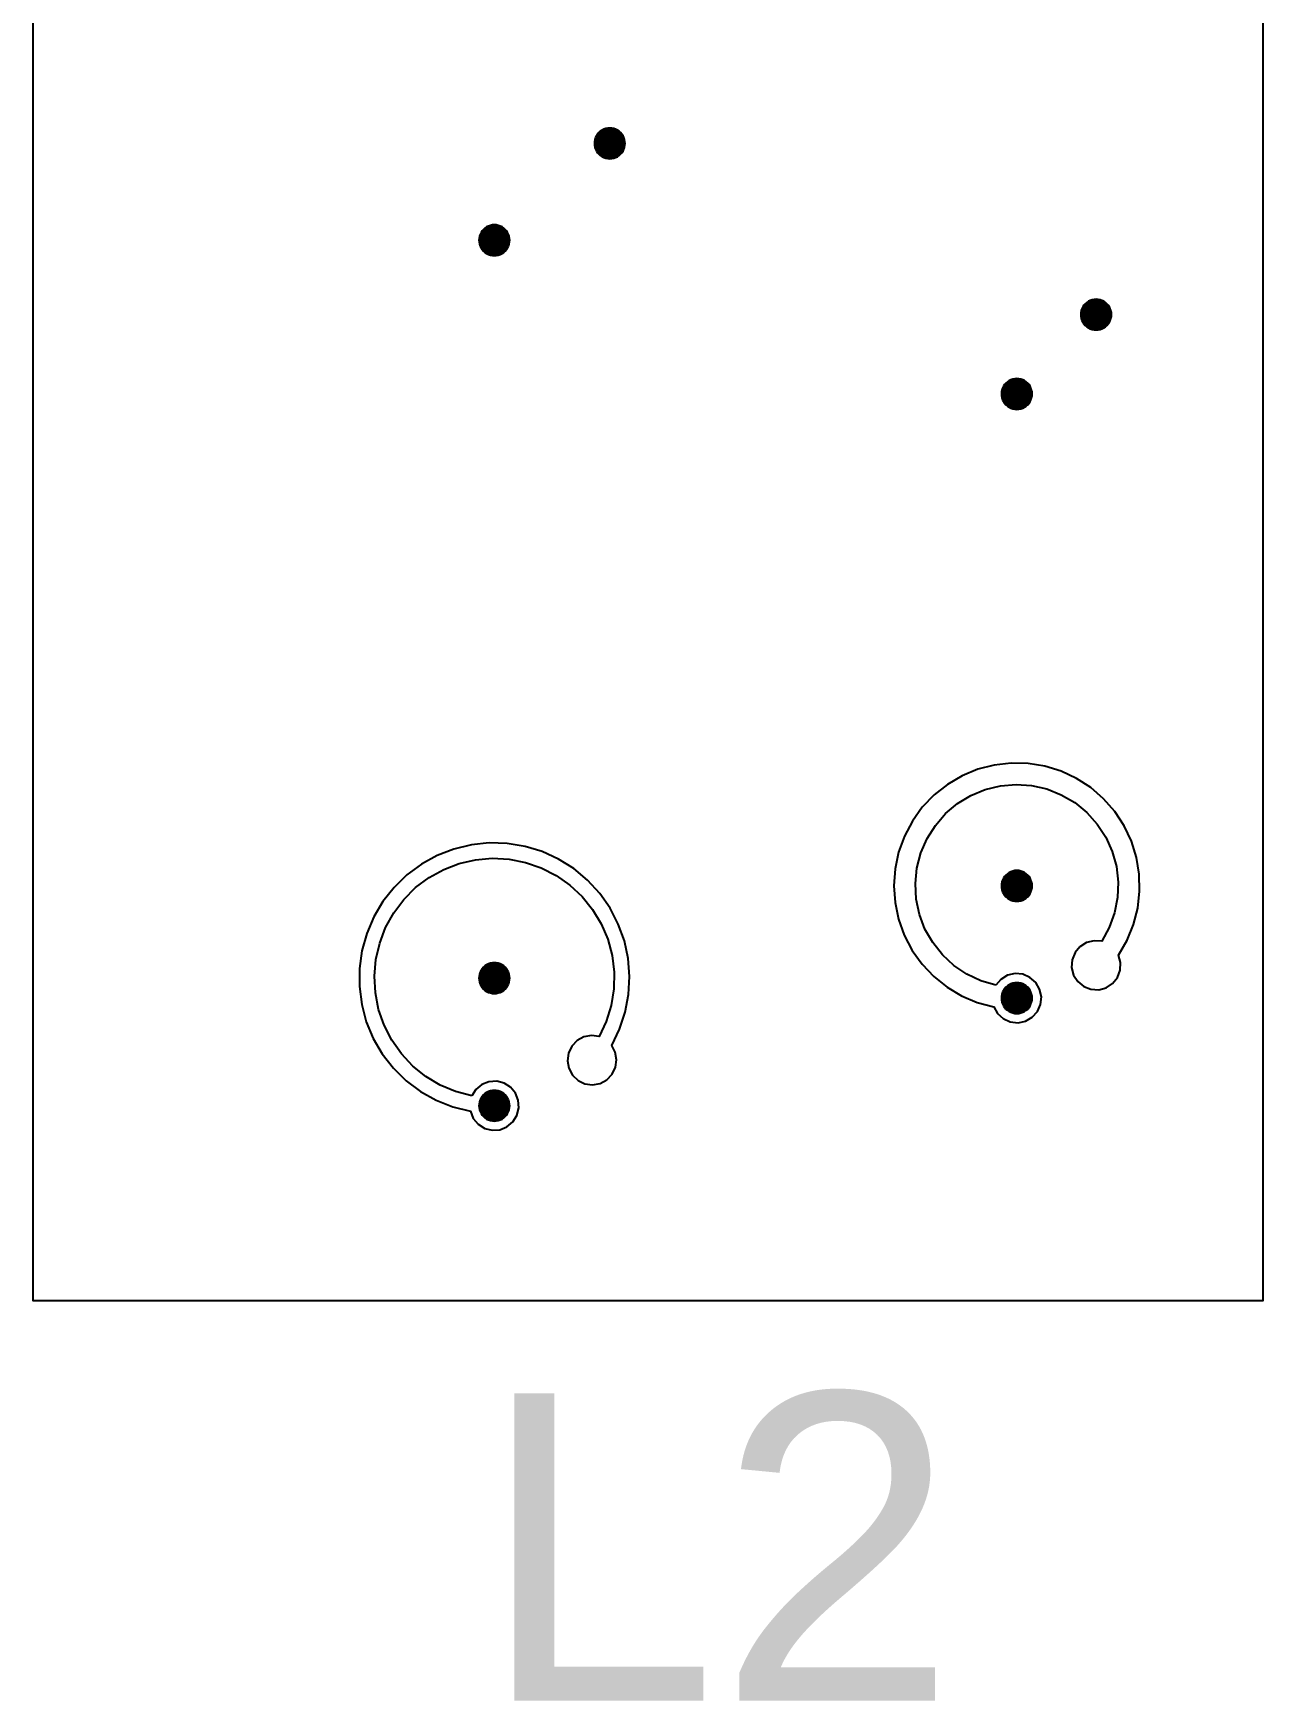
# Model space of a CAD drawing. Extents: x -2 to 177, y -6 to 16.
# Drawn here: x 53 to 57, y -5.8 to -0.38 of the extents above; entities that cross this region are included whole.
import ezdxf

# ---------------------------------------------------------------- set-up
doc = ezdxf.new("R2010")
doc.units = 0
doc.layers.get('0').update_dxf_attribs({"color": 255, "linetype": 'continuous'})
for name, color, linetype in [('L2', 103, 'continuous'), ('Outline', 1, 'continuous'), ('V3', 115, 'continuous')]:
    doc.layers.add(name, color=color, linetype=linetype)
doc.styles.get("Standard").update_dxf_attribs({"font": 'ARIAL.TTF'})

msp = doc.modelspace()

# ---------------------------------------------------------------- linework, layer by layer
at = {"layer": 'L2'}
for points in [[(54.9254, -0.735), (54.9249, -0.7285), (54.9237, -0.7221), (54.9216, -0.7159), (54.9187, -0.71), (54.915, -0.7046), (54.9107, -0.6997), (54.9058, -0.6954), (54.9004, -0.6917), (54.8945, -0.6888), (54.8883, -0.6867), (54.8819, -0.6855), (54.8754, -0.685), (54.8688, -0.6855), (54.8624, -0.6867), (54.8562, -0.6888), (54.8504, -0.6917), (54.8449, -0.6954), (54.84, -0.6997), (54.8357, -0.7046), (54.8321, -0.71), (54.8292, -0.7159), (54.8271, -0.7221), (54.8258, -0.7285), (54.8254, -0.735), (54.8258, -0.7416), (54.8271, -0.748), (54.8292, -0.7542), (54.8321, -0.76), (54.8357, -0.7655), (54.84, -0.7704), (54.8449, -0.7747), (54.8504, -0.7783), (54.8562, -0.7812), (54.8624, -0.7833), (54.8688, -0.7846), (54.8754, -0.785), (54.8819, -0.7846), (54.8883, -0.7833), (54.8945, -0.7812), (54.9004, -0.7783), (54.9058, -0.7747), (54.9107, -0.7704), (54.915, -0.7655), (54.9187, -0.76), (54.9216, -0.7542), (54.9237, -0.748), (54.9249, -0.7416), (54.9254, -0.735)], [(54.55, -1.05), (54.5496, -1.0435), (54.5483, -1.0371), (54.5462, -1.0309), (54.5433, -1.025), (54.5397, -1.0196), (54.5354, -1.0146), (54.5304, -1.0103), (54.525, -1.0067), (54.5191, -1.0038), (54.5129, -1.0017), (54.5065, -1.0004), (54.5, -1), (54.4935, -1.0004), (54.4871, -1.0017), (54.4809, -1.0038), (54.475, -1.0067), (54.4696, -1.0103), (54.4646, -1.0146), (54.4603, -1.0196), (54.4567, -1.025), (54.4538, -1.0309), (54.4517, -1.0371), (54.4504, -1.0435), (54.45, -1.05), (54.4504, -1.0565), (54.4517, -1.0629), (54.4538, -1.0691), (54.4567, -1.075), (54.4603, -1.0804), (54.4646, -1.0854), (54.4696, -1.0897), (54.475, -1.0933), (54.4809, -1.0962), (54.4871, -1.0983), (54.4935, -1.0996), (54.5, -1.1), (54.5065, -1.0996), (54.5129, -1.0983), (54.5191, -1.0962), (54.525, -1.0933), (54.5304, -1.0897), (54.5354, -1.0854), (54.5397, -1.0804), (54.5433, -1.075), (54.5462, -1.0691), (54.5483, -1.0629), (54.5496, -1.0565), (54.55, -1.05)], [(56.5081, -1.2919), (56.5077, -1.2854), (56.5064, -1.279), (56.5043, -1.2728), (56.5014, -1.2669), (56.4978, -1.2615), (56.4934, -1.2566), (56.4885, -1.2522), (56.4831, -1.2486), (56.4772, -1.2457), (56.471, -1.2436), (56.4646, -1.2423), (56.4581, -1.2419), (56.4516, -1.2423), (56.4452, -1.2436), (56.439, -1.2457), (56.4331, -1.2486), (56.4277, -1.2522), (56.4227, -1.2566), (56.4184, -1.2615), (56.4148, -1.2669), (56.4119, -1.2728), (56.4098, -1.279), (56.4085, -1.2854), (56.4081, -1.2919), (56.4085, -1.2984), (56.4098, -1.3048), (56.4119, -1.311), (56.4148, -1.3169), (56.4184, -1.3223), (56.4227, -1.3273), (56.4277, -1.3316), (56.4331, -1.3352), (56.439, -1.3381), (56.4452, -1.3402), (56.4516, -1.3415), (56.4581, -1.3419), (56.4646, -1.3415), (56.471, -1.3402), (56.4772, -1.3381), (56.4831, -1.3352), (56.4885, -1.3316), (56.4934, -1.3273), (56.4978, -1.3223), (56.5014, -1.3169), (56.5043, -1.311), (56.5064, -1.3048), (56.5077, -1.2984), (56.5081, -1.2919)], [(56.25, -1.55), (56.2496, -1.5435), (56.2483, -1.5371), (56.2462, -1.5309), (56.2433, -1.525), (56.2397, -1.5196), (56.2354, -1.5146), (56.2304, -1.5103), (56.225, -1.5067), (56.2191, -1.5038), (56.2129, -1.5017), (56.2065, -1.5004), (56.2, -1.5), (56.1935, -1.5004), (56.1871, -1.5017), (56.1809, -1.5038), (56.175, -1.5067), (56.1696, -1.5103), (56.1646, -1.5146), (56.1603, -1.5196), (56.1567, -1.525), (56.1538, -1.5309), (56.1517, -1.5371), (56.1504, -1.5435), (56.15, -1.55), (56.1504, -1.5565), (56.1517, -1.5629), (56.1538, -1.5691), (56.1567, -1.575), (56.1603, -1.5804), (56.1646, -1.5854), (56.1696, -1.5897), (56.175, -1.5933), (56.1809, -1.5962), (56.1871, -1.5983), (56.1935, -1.5996), (56.2, -1.6), (56.2065, -1.5996), (56.2129, -1.5983), (56.2191, -1.5962), (56.225, -1.5933), (56.2304, -1.5897), (56.2354, -1.5854), (56.2397, -1.5804), (56.2433, -1.575), (56.2462, -1.5691), (56.2483, -1.5629), (56.2496, -1.5565), (56.25, -1.55)], [(56.132, -3.4729), (56.0832, -3.4587), (56.0373, -3.4371), (55.9952, -3.4087), (55.9579, -3.3742), (55.9264, -3.3344), (55.9013, -3.2903), (55.8833, -3.2428), (55.8728, -3.1931), (55.8701, -3.1424), (55.8752, -3.0919), (55.8879, -3.0427), (55.9081, -2.9961), (55.9351, -2.9532), (55.9684, -2.9149), (56.0073, -2.8821), (56.0506, -2.8557), (56.0975, -2.8363), (56.1469, -2.8243), (56.1975, -2.82), (56.2481, -2.8235), (56.2976, -2.8348), (56.3448, -2.8535), (56.3886, -2.8792), (56.4279, -2.9114), (56.4618, -2.9491), (56.4895, -2.9917), (56.5104, -3.038), (56.5239, -3.0869), (56.5298, -3.1374), (56.5278, -3.1881), (56.5181, -3.2379), (56.5008, -3.2857), (56.4764, -3.3302), (56.4513, -3.3284), (56.4269, -3.3344), (56.4055, -3.3478), (56.3894, -3.3671), (56.3801, -3.3905), (56.3784, -3.4156), (56.3847, -3.44), (56.3983, -3.4612), (56.4178, -3.4772), (56.4412, -3.4863), (56.4664, -3.4877), (56.4907, -3.4812), (56.5118, -3.4674), (56.5276, -3.4478), (56.5365, -3.4242), (56.5376, -3.3991), (56.5308, -3.3748), (56.5587, -3.327), (56.5797, -3.2758), (56.5934, -3.2223), (56.5996, -3.1673), (56.5982, -3.112), (56.5891, -3.0574), (56.5727, -3.0046), (56.549, -2.9546), (56.5187, -2.9083), (56.4824, -2.8667), (56.4406, -2.8304), (56.3942, -2.8003), (56.3441, -2.7769), (56.2912, -2.7605), (56.2366, -2.7517), (56.1813, -2.7504), (56.1264, -2.7568), (56.0728, -2.7707), (56.0217, -2.7919), (55.974, -2.8199), (55.9307, -2.8543), (55.8924, -2.8942), (55.8601, -2.9391), (55.8343, -2.988), (55.8154, -3.04), (55.8039, -3.0941), (55.8, -3.1493), (55.8037, -3.2045), (55.815, -3.2586), (55.8337, -3.3107), (55.8594, -3.3597), (55.8916, -3.4047), (55.9297, -3.4448), (55.9729, -3.4793), (56.0205, -3.5075), (56.0715, -3.5288), (56.125, -3.5429), (56.1374, -3.5648), (56.156, -3.5818), (56.1789, -3.5922), (56.204, -3.5949), (56.2286, -3.5897), (56.2504, -3.5771), (56.2672, -3.5584), (56.2774, -3.5353), (56.2799, -3.5103), (56.2744, -3.4857), (56.2616, -3.464), (56.2427, -3.4474), (56.2196, -3.4374), (56.1945, -3.4352), (56.17, -3.4408), (56.1484, -3.4539), (56.132, -3.4729)], [(54.4267, -3.833), (54.374, -3.8191), (54.3238, -3.7979), (54.2771, -3.77), (54.2346, -3.7358), (54.1974, -3.696), (54.1661, -3.6515), (54.1413, -3.603), (54.1234, -3.5515), (54.113, -3.4981), (54.1101, -3.4437), (54.1147, -3.3894), (54.1269, -3.3363), (54.1464, -3.2855), (54.1728, -3.2378), (54.2055, -3.1943), (54.244, -3.1557), (54.2875, -3.123), (54.3352, -3.0965), (54.386, -3.077), (54.4391, -3.0648), (54.4934, -3.0601), (54.5478, -3.0629), (54.6012, -3.0734), (54.6527, -3.0911), (54.7012, -3.1159), (54.7458, -3.1472), (54.7856, -3.1844), (54.8198, -3.2268), (54.8478, -3.2735), (54.869, -3.3237), (54.883, -3.3764), (54.8895, -3.4304), (54.8884, -3.4849), (54.8798, -3.5387), (54.8637, -3.5907), (54.8406, -3.64), (54.8158, -3.6368), (54.7912, -3.6413), (54.7693, -3.6532), (54.752, -3.6713), (54.7412, -3.6939), (54.7379, -3.7186), (54.7424, -3.7432), (54.7543, -3.7652), (54.7723, -3.7825), (54.7948, -3.7934), (54.8196, -3.7967), (54.8442, -3.7923), (54.8662, -3.7805), (54.8835, -3.7625), (54.8944, -3.7401), (54.8979, -3.7153), (54.8936, -3.6907), (54.8818, -3.6686), (54.9075, -3.6161), (54.9259, -3.5606), (54.9368, -3.5031), (54.94, -3.4447), (54.9354, -3.3864), (54.9231, -3.3292), (54.9034, -3.2742), (54.8765, -3.2223), (54.843, -3.1743), (54.8034, -3.1313), (54.7584, -3.0939), (54.7089, -3.0628), (54.6557, -3.0385), (54.5998, -3.0215), (54.542, -3.012), (54.4836, -3.0103), (54.4254, -3.0164), (54.3686, -3.0301), (54.314, -3.0512), (54.2628, -3.0794), (54.2158, -3.1141), (54.1737, -3.1548), (54.1375, -3.2007), (54.1076, -3.251), (54.0847, -3.3048), (54.0691, -3.3611), (54.0611, -3.4191), (54.0609, -3.4775), (54.0684, -3.5355), (54.0835, -3.592), (54.1061, -3.646), (54.1355, -3.6965), (54.1714, -3.7427), (54.2132, -3.7836), (54.2599, -3.8187), (54.311, -3.8473), (54.3653, -3.8689), (54.4221, -3.883), (54.4314, -3.9062), (54.4475, -3.9253), (54.4687, -3.9386), (54.4929, -3.9447), (54.5178, -3.943), (54.541, -3.9337), (54.5602, -3.9177), (54.5735, -3.8965), (54.5797, -3.8723), (54.578, -3.8474), (54.5688, -3.8242), (54.5529, -3.8049), (54.5318, -3.7916), (54.5076, -3.7854), (54.4826, -3.7869), (54.4594, -3.7961), (54.4401, -3.812), (54.4267, -3.833)], [(56.25, -3.15), (56.2496, -3.1435), (56.2483, -3.1371), (56.2462, -3.1309), (56.2433, -3.125), (56.2397, -3.1196), (56.2354, -3.1146), (56.2304, -3.1103), (56.225, -3.1067), (56.2191, -3.1038), (56.2129, -3.1017), (56.2065, -3.1004), (56.2, -3.1), (56.1935, -3.1004), (56.1871, -3.1017), (56.1809, -3.1038), (56.175, -3.1067), (56.1696, -3.1103), (56.1646, -3.1146), (56.1603, -3.1196), (56.1567, -3.125), (56.1538, -3.1309), (56.1517, -3.1371), (56.1504, -3.1435), (56.15, -3.15), (56.1504, -3.1565), (56.1517, -3.1629), (56.1538, -3.1691), (56.1567, -3.175), (56.1603, -3.1804), (56.1646, -3.1854), (56.1696, -3.1897), (56.175, -3.1933), (56.1809, -3.1962), (56.1871, -3.1983), (56.1935, -3.1996), (56.2, -3.2), (56.2065, -3.1996), (56.2129, -3.1983), (56.2191, -3.1962), (56.225, -3.1933), (56.2304, -3.1897), (56.2354, -3.1854), (56.2397, -3.1804), (56.2433, -3.175), (56.2462, -3.1691), (56.2483, -3.1629), (56.2496, -3.1565), (56.25, -3.15)], [(54.55, -3.45), (54.5496, -3.4435), (54.5483, -3.4371), (54.5462, -3.4309), (54.5433, -3.425), (54.5397, -3.4196), (54.5354, -3.4146), (54.5304, -3.4103), (54.525, -3.4067), (54.5191, -3.4038), (54.5129, -3.4017), (54.5065, -3.4004), (54.5, -3.4), (54.4935, -3.4004), (54.4871, -3.4017), (54.4809, -3.4038), (54.475, -3.4067), (54.4696, -3.4103), (54.4646, -3.4146), (54.4603, -3.4196), (54.4567, -3.425), (54.4538, -3.4309), (54.4517, -3.4371), (54.4504, -3.4435), (54.45, -3.45), (54.4504, -3.4565), (54.4517, -3.4629), (54.4538, -3.4691), (54.4567, -3.475), (54.4603, -3.4804), (54.4646, -3.4854), (54.4696, -3.4897), (54.475, -3.4933), (54.4809, -3.4962), (54.4871, -3.4983), (54.4935, -3.4996), (54.5, -3.5), (54.5065, -3.4996), (54.5129, -3.4983), (54.5191, -3.4962), (54.525, -3.4933), (54.5304, -3.4897), (54.5354, -3.4854), (54.5397, -3.4804), (54.5433, -3.475), (54.5462, -3.4691), (54.5483, -3.4629), (54.5496, -3.4565), (54.55, -3.45)]]:
    msp.add_lwpolyline(points, close=True, dxfattribs=at)
at = {"layer": 'Outline'}
msp.add_lwpolyline([(57, 4.5), (57, -4.5), (53, -4.5), (53, 4.5)], close=True, dxfattribs=at)
at = {"layer": 'V3'}
for points in [[(54.9254, -0.735), (54.9249, -0.7285), (54.9237, -0.7221), (54.9216, -0.7159), (54.9187, -0.71), (54.915, -0.7046), (54.9107, -0.6997), (54.9058, -0.6954), (54.9004, -0.6917), (54.8945, -0.6888), (54.8883, -0.6867), (54.8819, -0.6855), (54.8754, -0.685), (54.8688, -0.6855), (54.8624, -0.6867), (54.8562, -0.6888), (54.8504, -0.6917), (54.8449, -0.6954), (54.84, -0.6997), (54.8357, -0.7046), (54.8321, -0.71), (54.8292, -0.7159), (54.8271, -0.7221), (54.8258, -0.7285), (54.8254, -0.735), (54.8258, -0.7416), (54.8271, -0.748), (54.8292, -0.7542), (54.8321, -0.76), (54.8357, -0.7655), (54.84, -0.7704), (54.8449, -0.7747), (54.8504, -0.7783), (54.8562, -0.7812), (54.8624, -0.7833), (54.8688, -0.7846), (54.8754, -0.785), (54.8819, -0.7846), (54.8883, -0.7833), (54.8945, -0.7812), (54.9004, -0.7783), (54.9058, -0.7747), (54.9107, -0.7704), (54.915, -0.7655), (54.9187, -0.76), (54.9216, -0.7542), (54.9237, -0.748), (54.9249, -0.7416), (54.9254, -0.735)], [(54.55, -1.05), (54.5496, -1.0435), (54.5483, -1.0371), (54.5462, -1.0309), (54.5433, -1.025), (54.5397, -1.0196), (54.5354, -1.0146), (54.5304, -1.0103), (54.525, -1.0067), (54.5191, -1.0038), (54.5129, -1.0017), (54.5065, -1.0004), (54.5, -1), (54.4935, -1.0004), (54.4871, -1.0017), (54.4809, -1.0038), (54.475, -1.0067), (54.4696, -1.0103), (54.4646, -1.0146), (54.4603, -1.0196), (54.4567, -1.025), (54.4538, -1.0309), (54.4517, -1.0371), (54.4504, -1.0435), (54.45, -1.05), (54.4504, -1.0565), (54.4517, -1.0629), (54.4538, -1.0691), (54.4567, -1.075), (54.4603, -1.0804), (54.4646, -1.0854), (54.4696, -1.0897), (54.475, -1.0933), (54.4809, -1.0962), (54.4871, -1.0983), (54.4935, -1.0996), (54.5, -1.1), (54.5065, -1.0996), (54.5129, -1.0983), (54.5191, -1.0962), (54.525, -1.0933), (54.5304, -1.0897), (54.5354, -1.0854), (54.5397, -1.0804), (54.5433, -1.075), (54.5462, -1.0691), (54.5483, -1.0629), (54.5496, -1.0565), (54.55, -1.05)], [(56.5081, -1.2919), (56.5077, -1.2854), (56.5064, -1.279), (56.5043, -1.2728), (56.5014, -1.2669), (56.4978, -1.2615), (56.4934, -1.2566), (56.4885, -1.2522), (56.4831, -1.2486), (56.4772, -1.2457), (56.471, -1.2436), (56.4646, -1.2423), (56.4581, -1.2419), (56.4516, -1.2423), (56.4452, -1.2436), (56.439, -1.2457), (56.4331, -1.2486), (56.4277, -1.2522), (56.4227, -1.2566), (56.4184, -1.2615), (56.4148, -1.2669), (56.4119, -1.2728), (56.4098, -1.279), (56.4085, -1.2854), (56.4081, -1.2919), (56.4085, -1.2984), (56.4098, -1.3048), (56.4119, -1.311), (56.4148, -1.3169), (56.4184, -1.3223), (56.4227, -1.3273), (56.4277, -1.3316), (56.4331, -1.3352), (56.439, -1.3381), (56.4452, -1.3402), (56.4516, -1.3415), (56.4581, -1.3419), (56.4646, -1.3415), (56.471, -1.3402), (56.4772, -1.3381), (56.4831, -1.3352), (56.4885, -1.3316), (56.4934, -1.3273), (56.4978, -1.3223), (56.5014, -1.3169), (56.5043, -1.311), (56.5064, -1.3048), (56.5077, -1.2984), (56.5081, -1.2919)], [(56.25, -1.55), (56.2496, -1.5435), (56.2483, -1.5371), (56.2462, -1.5309), (56.2433, -1.525), (56.2397, -1.5196), (56.2354, -1.5146), (56.2304, -1.5103), (56.225, -1.5067), (56.2191, -1.5038), (56.2129, -1.5017), (56.2065, -1.5004), (56.2, -1.5), (56.1935, -1.5004), (56.1871, -1.5017), (56.1809, -1.5038), (56.175, -1.5067), (56.1696, -1.5103), (56.1646, -1.5146), (56.1603, -1.5196), (56.1567, -1.525), (56.1538, -1.5309), (56.1517, -1.5371), (56.1504, -1.5435), (56.15, -1.55), (56.1504, -1.5565), (56.1517, -1.5629), (56.1538, -1.5691), (56.1567, -1.575), (56.1603, -1.5804), (56.1646, -1.5854), (56.1696, -1.5897), (56.175, -1.5933), (56.1809, -1.5962), (56.1871, -1.5983), (56.1935, -1.5996), (56.2, -1.6), (56.2065, -1.5996), (56.2129, -1.5983), (56.2191, -1.5962), (56.225, -1.5933), (56.2304, -1.5897), (56.2354, -1.5854), (56.2397, -1.5804), (56.2433, -1.575), (56.2462, -1.5691), (56.2483, -1.5629), (56.2496, -1.5565), (56.25, -1.55)], [(56.25, -3.15), (56.2496, -3.1435), (56.2483, -3.1371), (56.2462, -3.1309), (56.2433, -3.125), (56.2397, -3.1196), (56.2354, -3.1146), (56.2304, -3.1103), (56.225, -3.1067), (56.2191, -3.1038), (56.2129, -3.1017), (56.2065, -3.1004), (56.2, -3.1), (56.1935, -3.1004), (56.1871, -3.1017), (56.1809, -3.1038), (56.175, -3.1067), (56.1696, -3.1103), (56.1646, -3.1146), (56.1603, -3.1196), (56.1567, -3.125), (56.1538, -3.1309), (56.1517, -3.1371), (56.1504, -3.1435), (56.15, -3.15), (56.1504, -3.1565), (56.1517, -3.1629), (56.1538, -3.1691), (56.1567, -3.175), (56.1603, -3.1804), (56.1646, -3.1854), (56.1696, -3.1897), (56.175, -3.1933), (56.1809, -3.1962), (56.1871, -3.1983), (56.1935, -3.1996), (56.2, -3.2), (56.2065, -3.1996), (56.2129, -3.1983), (56.2191, -3.1962), (56.225, -3.1933), (56.2304, -3.1897), (56.2354, -3.1854), (56.2397, -3.1804), (56.2433, -3.175), (56.2462, -3.1691), (56.2483, -3.1629), (56.2496, -3.1565), (56.25, -3.15)], [(54.55, -3.45), (54.5496, -3.4435), (54.5483, -3.4371), (54.5462, -3.4309), (54.5433, -3.425), (54.5397, -3.4196), (54.5354, -3.4146), (54.5304, -3.4103), (54.525, -3.4067), (54.5191, -3.4038), (54.5129, -3.4017), (54.5065, -3.4004), (54.5, -3.4), (54.4935, -3.4004), (54.4871, -3.4017), (54.4809, -3.4038), (54.475, -3.4067), (54.4696, -3.4103), (54.4646, -3.4146), (54.4603, -3.4196), (54.4567, -3.425), (54.4538, -3.4309), (54.4517, -3.4371), (54.4504, -3.4435), (54.45, -3.45), (54.4504, -3.4565), (54.4517, -3.4629), (54.4538, -3.4691), (54.4567, -3.475), (54.4603, -3.4804), (54.4646, -3.4854), (54.4696, -3.4897), (54.475, -3.4933), (54.4809, -3.4962), (54.4871, -3.4983), (54.4935, -3.4996), (54.5, -3.5), (54.5065, -3.4996), (54.5129, -3.4983), (54.5191, -3.4962), (54.525, -3.4933), (54.5304, -3.4897), (54.5354, -3.4854), (54.5397, -3.4804), (54.5433, -3.475), (54.5462, -3.4691), (54.5483, -3.4629), (54.5496, -3.4565), (54.55, -3.45)], [(56.25, -3.515), (56.2496, -3.5085), (56.2483, -3.5021), (56.2462, -3.4959), (56.2433, -3.49), (56.2397, -3.4846), (56.2354, -3.4796), (56.2304, -3.4753), (56.225, -3.4717), (56.2191, -3.4688), (56.2129, -3.4667), (56.2065, -3.4654), (56.2, -3.465), (56.1935, -3.4654), (56.1871, -3.4667), (56.1809, -3.4688), (56.175, -3.4717), (56.1696, -3.4753), (56.1646, -3.4796), (56.1603, -3.4846), (56.1567, -3.49), (56.1538, -3.4959), (56.1517, -3.5021), (56.1504, -3.5085), (56.15, -3.515), (56.1504, -3.5215), (56.1517, -3.5279), (56.1538, -3.5341), (56.1567, -3.54), (56.1603, -3.5454), (56.1646, -3.5504), (56.1696, -3.5547), (56.175, -3.5583), (56.1809, -3.5612), (56.1871, -3.5633), (56.1935, -3.5646), (56.2, -3.565), (56.2065, -3.5646), (56.2129, -3.5633), (56.2191, -3.5612), (56.225, -3.5583), (56.2304, -3.5547), (56.2354, -3.5504), (56.2397, -3.5454), (56.2433, -3.54), (56.2462, -3.5341), (56.2483, -3.5279), (56.2496, -3.5215), (56.25, -3.515)], [(54.55, -3.865), (54.5496, -3.8585), (54.5483, -3.8521), (54.5462, -3.8459), (54.5433, -3.84), (54.5397, -3.8346), (54.5354, -3.8296), (54.5304, -3.8253), (54.525, -3.8217), (54.5191, -3.8188), (54.5129, -3.8167), (54.5065, -3.8154), (54.5, -3.815), (54.4935, -3.8154), (54.4871, -3.8167), (54.4809, -3.8188), (54.475, -3.8217), (54.4696, -3.8253), (54.4646, -3.8296), (54.4603, -3.8346), (54.4567, -3.84), (54.4538, -3.8459), (54.4517, -3.8521), (54.4504, -3.8585), (54.45, -3.865), (54.4504, -3.8715), (54.4517, -3.8779), (54.4538, -3.8841), (54.4567, -3.89), (54.4603, -3.8954), (54.4646, -3.9004), (54.4696, -3.9047), (54.475, -3.9083), (54.4809, -3.9112), (54.4871, -3.9133), (54.4935, -3.9146), (54.5, -3.915), (54.5065, -3.9146), (54.5129, -3.9133), (54.5191, -3.9112), (54.525, -3.9083), (54.5304, -3.9047), (54.5354, -3.9004), (54.5397, -3.8954), (54.5433, -3.89), (54.5462, -3.8841), (54.5483, -3.8779), (54.5496, -3.8715), (54.55, -3.865)]]:
    msp.add_lwpolyline(points, close=True, dxfattribs=at)
for points in [[(54.84, -0.6997), (54.8292, -0.7159), (54.8754, -0.735)], [(54.8562, -0.6888), (54.84, -0.6997), (54.8754, -0.735)], [(54.8754, -0.685), (54.8562, -0.6888), (54.8754, -0.735)], [(54.8945, -0.6888), (54.8754, -0.685), (54.8754, -0.735)], [(54.9107, -0.6997), (54.8945, -0.6888), (54.8754, -0.735)], [(54.9216, -0.7159), (54.9107, -0.6997), (54.8754, -0.735)], [(54.8292, -0.7159), (54.8254, -0.735), (54.8754, -0.735)], [(54.8254, -0.735), (54.8292, -0.7542), (54.8754, -0.735)], [(54.8292, -0.7542), (54.84, -0.7704), (54.8754, -0.735)], [(54.84, -0.7704), (54.8562, -0.7812), (54.8754, -0.735)], [(54.8562, -0.7812), (54.8754, -0.785), (54.8754, -0.735)], [(54.9254, -0.735), (54.9216, -0.7159), (54.8754, -0.735)], [(54.8754, -0.785), (54.8945, -0.7812), (54.8754, -0.735)], [(54.8945, -0.7812), (54.9107, -0.7704), (54.8754, -0.735)], [(54.9107, -0.7704), (54.9216, -0.7542), (54.8754, -0.735)], [(54.9216, -0.7542), (54.9254, -0.735), (54.8754, -0.735)], [(54.4646, -1.0146), (54.4538, -1.0309), (54.5, -1.05)], [(54.4809, -1.0038), (54.4646, -1.0146), (54.5, -1.05)], [(54.5, -1), (54.4809, -1.0038), (54.5, -1.05)], [(54.5191, -1.0038), (54.5, -1), (54.5, -1.05)], [(54.5354, -1.0146), (54.5191, -1.0038), (54.5, -1.05)], [(54.5462, -1.0309), (54.5354, -1.0146), (54.5, -1.05)], [(54.4538, -1.0309), (54.45, -1.05), (54.5, -1.05)], [(54.45, -1.05), (54.4538, -1.0691), (54.5, -1.05)], [(54.4538, -1.0691), (54.4646, -1.0854), (54.5, -1.05)], [(54.4646, -1.0854), (54.4809, -1.0962), (54.5, -1.05)], [(54.4809, -1.0962), (54.5, -1.1), (54.5, -1.05)], [(54.55, -1.05), (54.5462, -1.0309), (54.5, -1.05)], [(54.5, -1.1), (54.5191, -1.0962), (54.5, -1.05)], [(54.5191, -1.0962), (54.5354, -1.0854), (54.5, -1.05)], [(54.5354, -1.0854), (54.5462, -1.0691), (54.5, -1.05)], [(54.5462, -1.0691), (54.55, -1.05), (54.5, -1.05)], [(56.439, -1.2457), (56.4227, -1.2566), (56.4581, -1.2919)], [(56.4581, -1.2419), (56.439, -1.2457), (56.4581, -1.2919)], [(56.4772, -1.2457), (56.4581, -1.2419), (56.4581, -1.2919)], [(56.4934, -1.2566), (56.4772, -1.2457), (56.4581, -1.2919)], [(56.4119, -1.2728), (56.4081, -1.2919), (56.4581, -1.2919)], [(56.4081, -1.2919), (56.4119, -1.311), (56.4581, -1.2919)], [(56.4227, -1.2566), (56.4119, -1.2728), (56.4581, -1.2919)], [(56.4119, -1.311), (56.4227, -1.3273), (56.4581, -1.2919)], [(56.4227, -1.3273), (56.439, -1.3381), (56.4581, -1.2919)], [(56.439, -1.3381), (56.4581, -1.3419), (56.4581, -1.2919)], [(56.5043, -1.2728), (56.4934, -1.2566), (56.4581, -1.2919)], [(56.5081, -1.2919), (56.5043, -1.2728), (56.4581, -1.2919)], [(56.4581, -1.3419), (56.4772, -1.3381), (56.4581, -1.2919)], [(56.4772, -1.3381), (56.4934, -1.3273), (56.4581, -1.2919)], [(56.4934, -1.3273), (56.5043, -1.311), (56.4581, -1.2919)], [(56.5043, -1.311), (56.5081, -1.2919), (56.4581, -1.2919)], [(56.1646, -1.5146), (56.1538, -1.5309), (56.2, -1.55)], [(56.1809, -1.5038), (56.1646, -1.5146), (56.2, -1.55)], [(56.2, -1.5), (56.1809, -1.5038), (56.2, -1.55)], [(56.2191, -1.5038), (56.2, -1.5), (56.2, -1.55)], [(56.2354, -1.5146), (56.2191, -1.5038), (56.2, -1.55)], [(56.2462, -1.5309), (56.2354, -1.5146), (56.2, -1.55)], [(56.1538, -1.5309), (56.15, -1.55), (56.2, -1.55)], [(56.15, -1.55), (56.1538, -1.5691), (56.2, -1.55)], [(56.1538, -1.5691), (56.1646, -1.5854), (56.2, -1.55)], [(56.1646, -1.5854), (56.1809, -1.5962), (56.2, -1.55)], [(56.1809, -1.5962), (56.2, -1.6), (56.2, -1.55)], [(56.25, -1.55), (56.2462, -1.5309), (56.2, -1.55)], [(56.2, -1.6), (56.2191, -1.5962), (56.2, -1.55)], [(56.2191, -1.5962), (56.2354, -1.5854), (56.2, -1.55)], [(56.2354, -1.5854), (56.2462, -1.5691), (56.2, -1.55)], [(56.2462, -1.5691), (56.25, -1.55), (56.2, -1.55)], [(56.1538, -3.1309), (56.15, -3.15), (56.2, -3.15)], [(56.1646, -3.1146), (56.1538, -3.1309), (56.2, -3.15)], [(56.1809, -3.1038), (56.1646, -3.1146), (56.2, -3.15)], [(56.2, -3.1), (56.1809, -3.1038), (56.2, -3.15)], [(56.2191, -3.1038), (56.2, -3.1), (56.2, -3.15)], [(56.2354, -3.1146), (56.2191, -3.1038), (56.2, -3.15)], [(56.2462, -3.1309), (56.2354, -3.1146), (56.2, -3.15)], [(56.25, -3.15), (56.2462, -3.1309), (56.2, -3.15)], [(56.15, -3.15), (56.1538, -3.1691), (56.2, -3.15)], [(56.1538, -3.1691), (56.1646, -3.1854), (56.2, -3.15)], [(56.1646, -3.1854), (56.1809, -3.1962), (56.2, -3.15)], [(56.1809, -3.1962), (56.2, -3.2), (56.2, -3.15)], [(56.2, -3.2), (56.2191, -3.1962), (56.2, -3.15)], [(56.2191, -3.1962), (56.2354, -3.1854), (56.2, -3.15)], [(56.2354, -3.1854), (56.2462, -3.1691), (56.2, -3.15)], [(56.2462, -3.1691), (56.25, -3.15), (56.2, -3.15)], [(54.4646, -3.4146), (54.4538, -3.4309), (54.5, -3.45)], [(54.4809, -3.4038), (54.4646, -3.4146), (54.5, -3.45)], [(54.5, -3.4), (54.4809, -3.4038), (54.5, -3.45)], [(54.5191, -3.4038), (54.5, -3.4), (54.5, -3.45)], [(54.5354, -3.4146), (54.5191, -3.4038), (54.5, -3.45)], [(54.5462, -3.4309), (54.5354, -3.4146), (54.5, -3.45)], [(54.4538, -3.4309), (54.45, -3.45), (54.5, -3.45)], [(54.45, -3.45), (54.4538, -3.4691), (54.5, -3.45)], [(54.4538, -3.4691), (54.4646, -3.4854), (54.5, -3.45)], [(54.4646, -3.4854), (54.4809, -3.4962), (54.5, -3.45)], [(54.4809, -3.4962), (54.5, -3.5), (54.5, -3.45)], [(54.55, -3.45), (54.5462, -3.4309), (54.5, -3.45)], [(54.5, -3.5), (54.5191, -3.4962), (54.5, -3.45)], [(54.5191, -3.4962), (54.5354, -3.4854), (54.5, -3.45)], [(54.5354, -3.4854), (54.5462, -3.4691), (54.5, -3.45)], [(54.5462, -3.4691), (54.55, -3.45), (54.5, -3.45)], [(56.1809, -3.4688), (56.1646, -3.4796), (56.2, -3.515)], [(56.2, -3.465), (56.1809, -3.4688), (56.2, -3.515)], [(56.2191, -3.4688), (56.2, -3.465), (56.2, -3.515)], [(56.2354, -3.4796), (56.2191, -3.4688), (56.2, -3.515)], [(56.1538, -3.4959), (56.15, -3.515), (56.2, -3.515)], [(56.15, -3.515), (56.1538, -3.5341), (56.2, -3.515)], [(56.1646, -3.4796), (56.1538, -3.4959), (56.2, -3.515)], [(56.1538, -3.5341), (56.1646, -3.5504), (56.2, -3.515)], [(56.1646, -3.5504), (56.1809, -3.5612), (56.2, -3.515)], [(56.1809, -3.5612), (56.2, -3.565), (56.2, -3.515)], [(56.2462, -3.4959), (56.2354, -3.4796), (56.2, -3.515)], [(56.25, -3.515), (56.2462, -3.4959), (56.2, -3.515)], [(56.2, -3.565), (56.2191, -3.5612), (56.2, -3.515)], [(56.2191, -3.5612), (56.2354, -3.5504), (56.2, -3.515)], [(56.2354, -3.5504), (56.2462, -3.5341), (56.2, -3.515)], [(56.2462, -3.5341), (56.25, -3.515), (56.2, -3.515)], [(54.4538, -3.8459), (54.45, -3.865), (54.5, -3.865)], [(54.4646, -3.8296), (54.4538, -3.8459), (54.5, -3.865)], [(54.4809, -3.8188), (54.4646, -3.8296), (54.5, -3.865)], [(54.5, -3.815), (54.4809, -3.8188), (54.5, -3.865)], [(54.5191, -3.8188), (54.5, -3.815), (54.5, -3.865)], [(54.5354, -3.8296), (54.5191, -3.8188), (54.5, -3.865)], [(54.5462, -3.8459), (54.5354, -3.8296), (54.5, -3.865)], [(54.55, -3.865), (54.5462, -3.8459), (54.5, -3.865)], [(54.45, -3.865), (54.4538, -3.8841), (54.5, -3.865)], [(54.4538, -3.8841), (54.4646, -3.9004), (54.5, -3.865)], [(54.4646, -3.9004), (54.4809, -3.9112), (54.5, -3.865)], [(54.4809, -3.9112), (54.5, -3.915), (54.5, -3.865)], [(54.5, -3.915), (54.5191, -3.9112), (54.5, -3.865)], [(54.5191, -3.9112), (54.5354, -3.9004), (54.5, -3.865)], [(54.5354, -3.9004), (54.5462, -3.8841), (54.5, -3.865)], [(54.5462, -3.8841), (54.55, -3.865), (54.5, -3.865)]]:
    msp.add_solid(points, dxfattribs=at)

# ---------------------------------------------------------------- texts
msp.add_text('L2', height=1).set_placement((54.45, -5.8))

doc.saveas('drawing.dxf')
